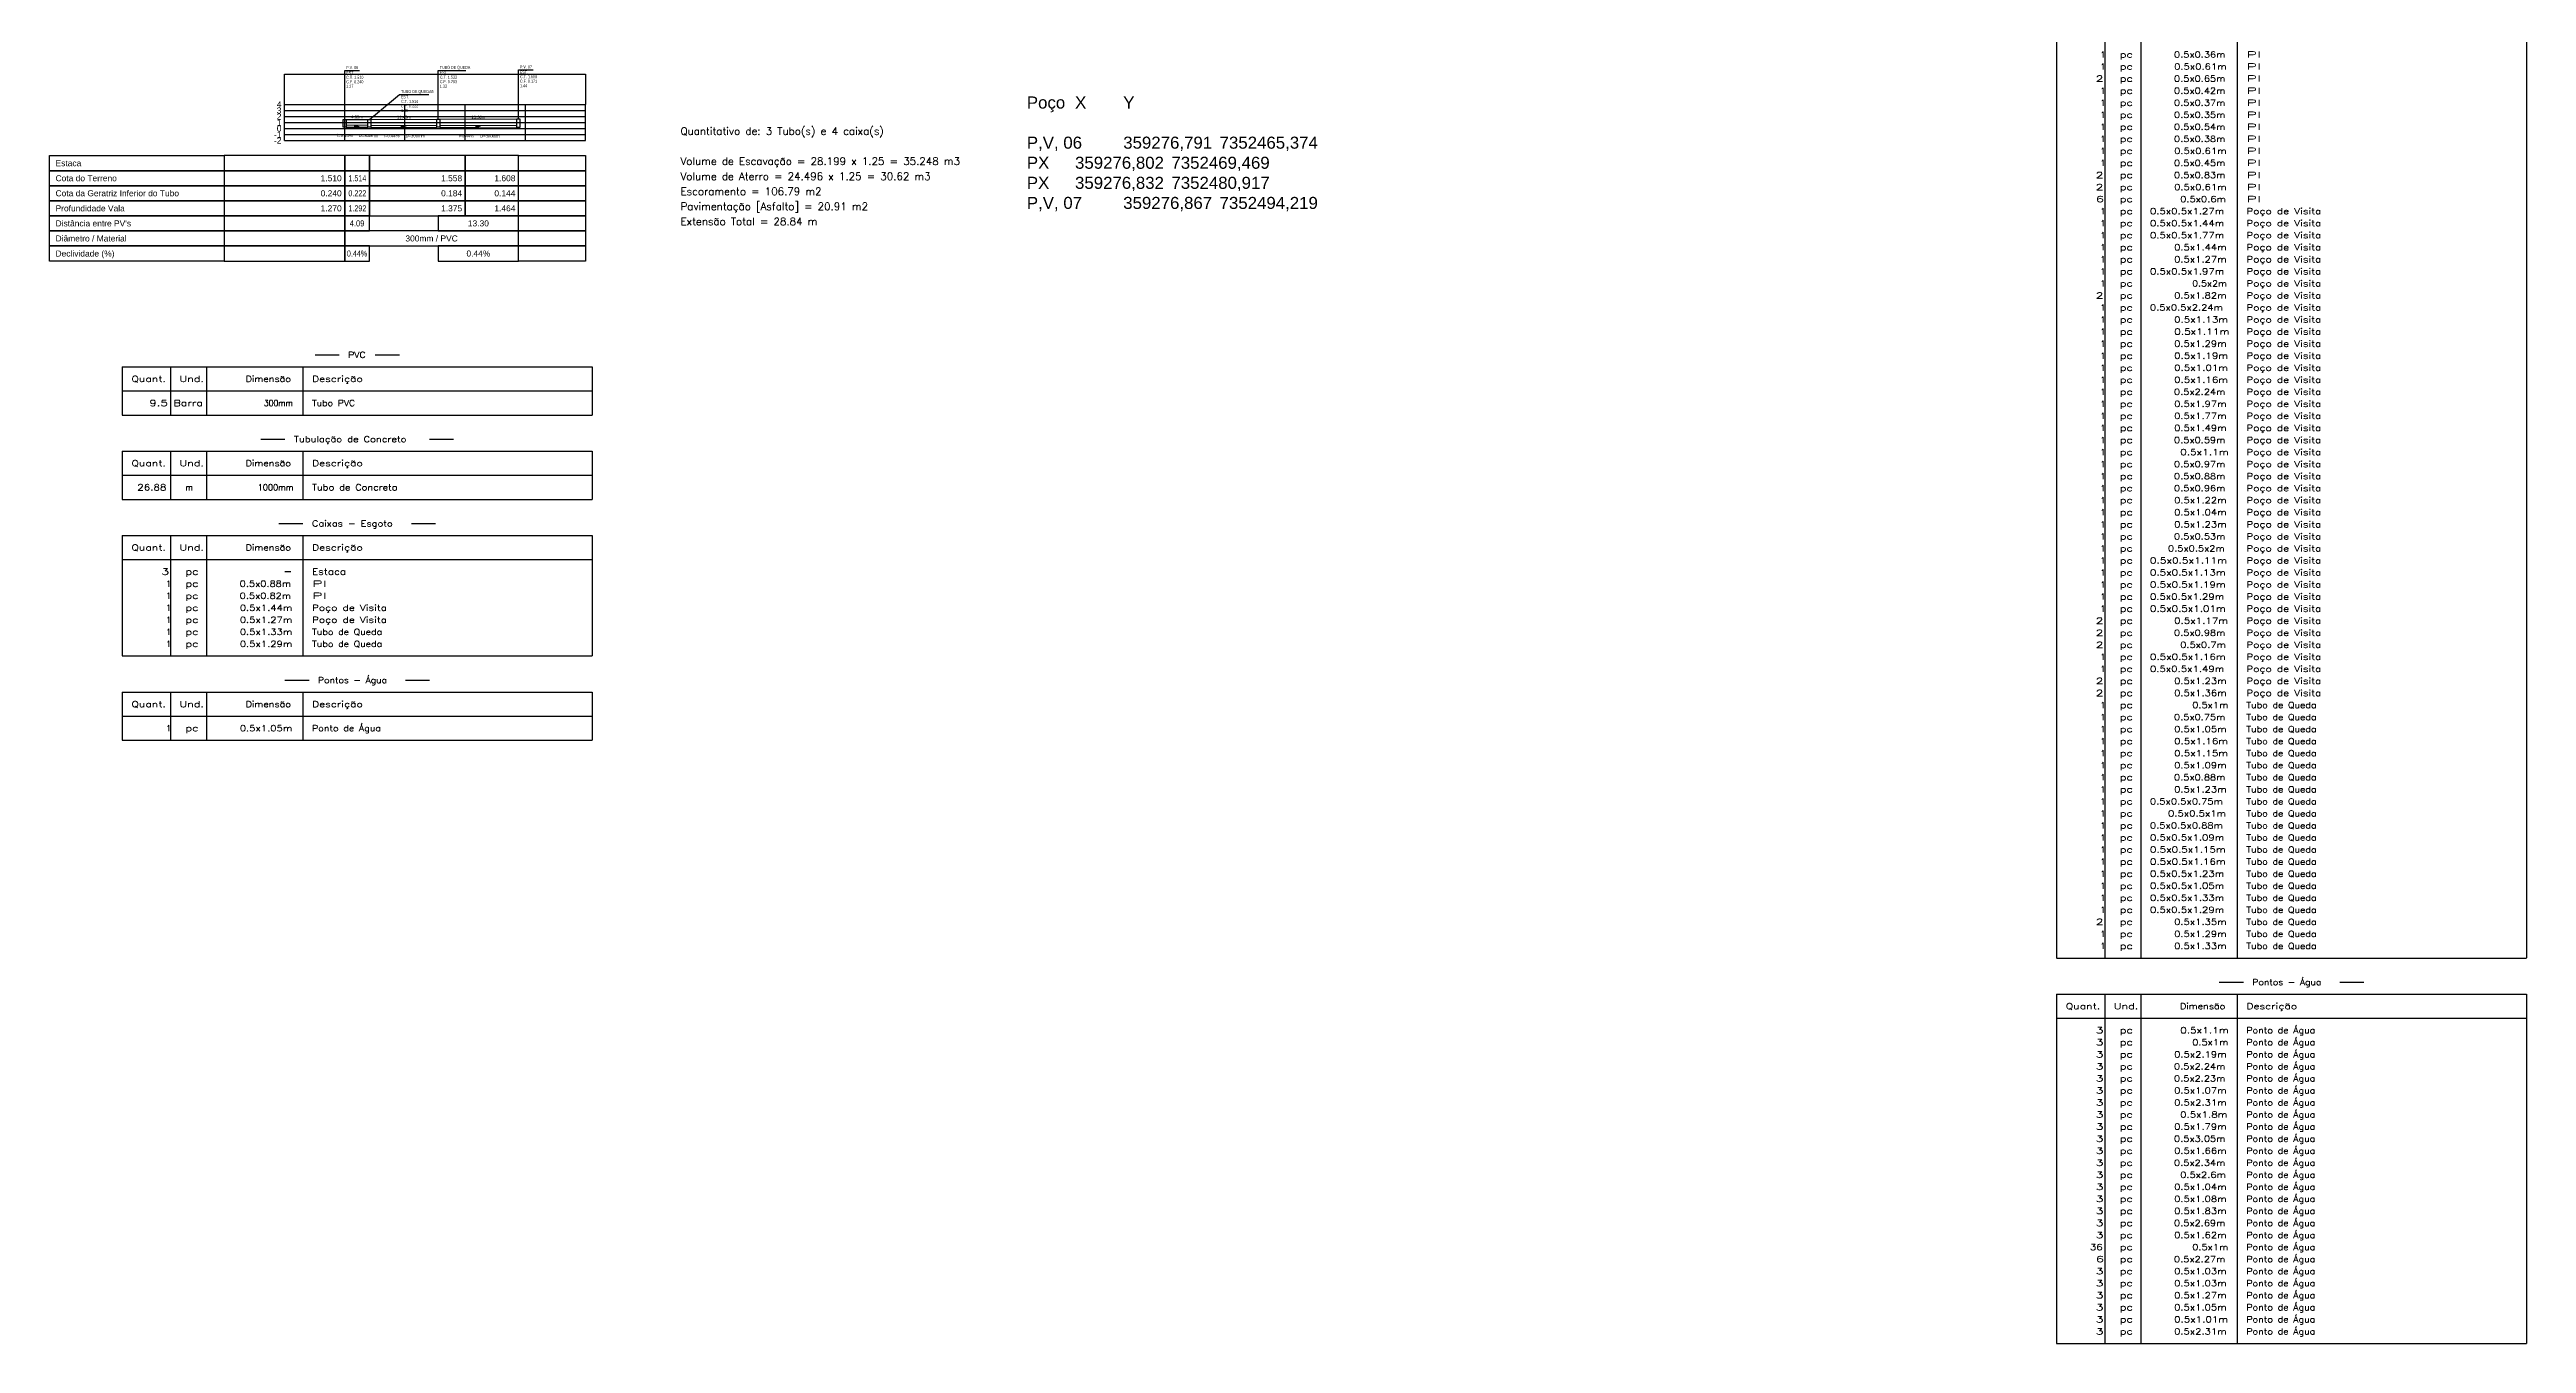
# Model space of a CAD drawing. Extents: x -160 to 364724, y -100 to 7353297.
# Drawn here: x 360048.3 to 360459.5, y 7344445.5 to 7344660.3 of the extents above; entities that cross this region are included whole.
import ezdxf
from ezdxf.enums import TextEntityAlignment as Align

# ---------------------------------------------------------------- set-up
doc = ezdxf.new("R2010")
doc.units = 0
doc.header["$LTSCALE"] = 5
for name, color, linetype in [('LISTAGEM_LINHA', 7, 'Continuous'), ('LISTAGEM_TEXTO', 7, 'Continuous'), ('PS_IND_COMPRIMENTO', 7, 'Continuous'), ('PS_IND_DIAMETRO', 7, 'Continuous'), ('PS_IND_FLUXO', 3, 'Continuous'), ('PS_IND_INCLINACAO', 7, 'Continuous'), ('PS_PERFIL_CAIXAS', 7, 'Continuous'), ('PS_PERFIL_COTA_LIN', 7, 'Continuous'), ('PS_PERFIL_COTA_TXT', 5, 'Continuous'), ('PS_PERFIL_GRADE', 8, 'Continuous'), ('PS_PERFIL_TERRENO', 3, 'Continuous'), ('PS_PERFIL_TUBO', 7, 'Continuous'), ('PS_PONTOS_IDENTIFICACAO_LIN', 7, 'Continuous'), ('PS_PONTOS_IDENTIFICACAO_TXT', 7, 'Continuous')]:
    doc.layers.add(name, color=color, linetype=linetype)
doc.styles.add('ROMANS', font='ROMANS.shx', dxfattribs={"height": 2})
doc.styles.get("Standard").update_dxf_attribs({"font": 'arial.ttf'})

# ---------------------------------------------------------------- blocks, each defined once
blk = doc.blocks.new('*U765')
at = {"layer": 'PS_PERFIL_GRADE', "linetype": 'Continuous'}
for p, q in [((0, 0), (0, 6)), ((0, 6), (50, 6)), ((0, 5), (50, 5)), ((10, 0), (10, 6)), ((20, 0), (20, 6)), ((30, 0), (30, 6)), ((40, 0), (40, 6)), ((50, 0), (50, 6)), ((0, 4), (50, 4)), ((0, 3), (50, 3)), ((0, 2), (50, 2)), ((0, 1), (50, 1)), ((0, 0), (50, 0))]:
    blk.add_line(p, q, dxfattribs=at)
blk.add_lwpolyline([(0, 6), (0, 11), (50, 11), (50, 6)], dxfattribs=at)
at = {"layer": 'PS_PERFIL_GRADE'}
for s, p in [('4', (-0.5, 6)), ('3', (-0.5, 5)), ('2', (-0.5, 4)), ('-1', (-0.5, 1)), ('-2', (-0.5, 0)), ('0', (-0.5, 2)), ('1', (-0.5, 3))]:
    blk.add_text(s, height=1, dxfattribs=at).set_placement(p, align=Align.MIDDLE_RIGHT)

msp = doc.modelspace()

# ---------------------------------------------------------------- linework, layer by layer
at = {"layer": 'LISTAGEM_LINHA'}
for p, q in [((360381.509, 7344827.489), (360381.509, 7344509.49)), ((360389.509, 7344827.489), (360389.509, 7344509.49)), ((360395.509, 7344827.489), (360395.509, 7344509.49)), ((360411.509, 7344827.489), (360411.509, 7344509.49)), ((360459.509, 7344827.489), (360459.509, 7344509.49)), ((360060.387, 7344607.633), (360138.387, 7344607.633)), ((360060.387, 7344607.633), (360060.387, 7344599.633)), ((360068.387, 7344607.633), (360068.387, 7344599.633)), ((360074.387, 7344607.633), (360074.387, 7344599.633)), ((360090.387, 7344607.633), (360090.387, 7344599.633)), ((360092.387, 7344609.633), (360096.387, 7344609.633)), ((360102.387, 7344609.633), (360106.387, 7344609.633)), ((360138.387, 7344607.633), (360138.387, 7344599.633)), ((360060.387, 7344603.633), (360138.387, 7344603.633)), ((360060.387, 7344599.633), (360138.387, 7344599.633)), ((360083.387, 7344595.633), (360087.387, 7344595.633)), ((360111.387, 7344595.633), (360115.387, 7344595.633)), ((360060.387, 7344593.633), (360138.387, 7344593.633)), ((360060.387, 7344593.633), (360060.387, 7344585.633)), ((360068.387, 7344593.633), (360068.387, 7344585.633)), ((360074.387, 7344593.633), (360074.387, 7344585.633)), ((360090.387, 7344593.633), (360090.387, 7344585.633)), ((360138.387, 7344593.633), (360138.387, 7344585.633)), ((360060.387, 7344589.633), (360138.387, 7344589.633)), ((360060.387, 7344585.633), (360138.387, 7344585.633)), ((360060.387, 7344579.633), (360138.387, 7344579.633)), ((360060.387, 7344579.633), (360060.387, 7344559.633)), ((360068.387, 7344579.633), (360068.387, 7344559.633)), ((360074.387, 7344579.633), (360074.387, 7344559.633)), ((360086.387, 7344581.633), (360090.387, 7344581.633)), ((360090.387, 7344579.633), (360090.387, 7344559.633)), ((360108.387, 7344581.633), (360112.387, 7344581.633)), ((360138.387, 7344579.633), (360138.387, 7344559.633)), ((360060.387, 7344575.633), (360138.387, 7344575.633)), ((360087.387, 7344573.633), (360088.387, 7344573.633)), ((360060.387, 7344559.633), (360138.387, 7344559.633)), ((360060.387, 7344553.633), (360138.387, 7344553.633)), ((360060.387, 7344553.633), (360060.387, 7344545.633)), ((360068.387, 7344553.633), (360068.387, 7344545.633)), ((360074.387, 7344553.633), (360074.387, 7344545.633)), ((360087.387, 7344555.633), (360091.387, 7344555.633)), ((360090.387, 7344553.633), (360090.387, 7344545.633)), ((360107.387, 7344555.633), (360111.387, 7344555.633)), ((360138.387, 7344553.633), (360138.387, 7344545.633)), ((360060.387, 7344549.633), (360138.387, 7344549.633)), ((360060.387, 7344545.633), (360138.387, 7344545.633)), ((360381.509, 7344509.489), (360459.509, 7344509.489)), ((360408.509, 7344505.489), (360412.509, 7344505.489)), ((360428.509, 7344505.489), (360432.509, 7344505.489)), ((360381.509, 7344503.489), (360459.509, 7344503.489)), ((360381.509, 7344503.489), (360381.509, 7344445.49)), ((360389.509, 7344503.489), (360389.509, 7344445.49)), ((360395.509, 7344503.489), (360395.509, 7344445.49)), ((360411.509, 7344503.489), (360411.509, 7344445.49)), ((360459.509, 7344503.489), (360459.509, 7344445.49)), ((360381.509, 7344499.489), (360459.509, 7344499.489)), ((360381.509, 7344445.489), (360459.509, 7344445.489))]:
    msp.add_line(p, q, dxfattribs=at)
at = {"layer": 'PS_IND_FLUXO'}
for points in [[(360098.858, 7344647.589, 0.5, 0, 0), (360099.858, 7344647.584, 0, 0, 0)], [(360106.629, 7344647.555, 0.5, 0, 0), (360107.629, 7344647.55, 0, 0, 0)], [(360119.004, 7344647.531, 0.5, 0, 0), (360120.004, 7344647.527, 0, 0, 0)]]:
    msp.add_lwpolyline(points, format="xyseb", dxfattribs=at)
at = {"layer": 'PS_PERFIL_CAIXAS', "linetype": 'Continuous'}
for points in [[(360097.06, 7344648.716), (360097.56, 7344648.716), (360097.56, 7344647.446), (360097.06, 7344647.446)], [(360101.155, 7344648.72), (360101.655, 7344648.72), (360101.655, 7344647.428), (360101.155, 7344647.428)], [(360112.603, 7344648.739), (360113.103, 7344648.739), (360113.103, 7344647.409), (360112.603, 7344647.409)], [(360125.905, 7344648.814), (360126.405, 7344648.814), (360126.405, 7344647.377), (360125.905, 7344647.377)]]:
    msp.add_lwpolyline(points, close=True, dxfattribs=at)
at = {"layer": 'PS_PERFIL_COTA_LIN', "linetype": 'Continuous'}
for points in [[(360077.31, 7344642.706), (360077.31, 7344640.206), (360048.31, 7344640.206), (360048.31, 7344642.706)], [(360077.31, 7344640.206), (360077.31, 7344637.706), (360048.31, 7344637.706), (360048.31, 7344640.206)], [(360077.31, 7344642.706), (360077.31, 7344640.206), (360097.31, 7344640.206), (360097.31, 7344642.706)], [(360077.31, 7344640.206), (360077.31, 7344637.706), (360097.31, 7344637.706), (360097.31, 7344640.206)], [(360097.31, 7344642.706), (360097.31, 7344640.206), (360101.405, 7344640.206), (360101.405, 7344642.706)], [(360097.31, 7344640.206), (360097.31, 7344637.706), (360101.405, 7344637.706), (360101.405, 7344640.206)], [(360101.405, 7344642.706), (360101.405, 7344640.206), (360117.31, 7344640.206), (360117.31, 7344642.706)], [(360101.405, 7344640.206), (360101.405, 7344637.706), (360117.31, 7344637.706), (360117.31, 7344640.206)], [(360117.31, 7344642.706), (360117.31, 7344640.206), (360126.155, 7344640.206), (360126.155, 7344642.706)], [(360117.31, 7344640.206), (360117.31, 7344637.706), (360126.155, 7344637.706), (360126.155, 7344640.206)], [(360137.31, 7344642.706), (360137.31, 7344640.206), (360126.155, 7344640.206), (360126.155, 7344642.706)], [(360137.31, 7344640.206), (360137.31, 7344637.706), (360126.155, 7344637.706), (360126.155, 7344640.206)], [(360077.31, 7344637.706), (360077.31, 7344635.206), (360048.31, 7344635.206), (360048.31, 7344637.706)], [(360077.31, 7344637.706), (360077.31, 7344635.206), (360097.31, 7344635.206), (360097.31, 7344637.706)], [(360097.31, 7344637.706), (360097.31, 7344635.206), (360101.405, 7344635.206), (360101.405, 7344637.706)], [(360101.405, 7344637.706), (360101.405, 7344635.206), (360117.31, 7344635.206), (360117.31, 7344637.706)], [(360117.31, 7344637.706), (360117.31, 7344635.206), (360126.155, 7344635.206), (360126.155, 7344637.706)], [(360137.31, 7344637.706), (360137.31, 7344635.206), (360126.155, 7344635.206), (360126.155, 7344637.706)], [(360077.31, 7344635.206), (360077.31, 7344632.706), (360048.31, 7344632.706), (360048.31, 7344635.206)], [(360077.31, 7344632.706), (360077.31, 7344630.206), (360048.31, 7344630.206), (360048.31, 7344632.706)], [(360077.31, 7344635.206), (360077.31, 7344632.706), (360097.31, 7344632.706), (360097.31, 7344635.206)], [(360077.31, 7344632.706), (360077.31, 7344630.206), (360097.31, 7344630.206), (360097.31, 7344632.706)], [(360097.31, 7344635.206), (360097.31, 7344632.706), (360101.405, 7344632.706), (360101.405, 7344635.206)], [(360097.31, 7344632.706), (360097.31, 7344630.206), (360101.405, 7344630.206), (360101.405, 7344632.706)], [(360101.405, 7344635.206), (360101.405, 7344632.706), (360117.31, 7344632.706), (360117.31, 7344635.206)], [(360112.853, 7344632.706), (360112.853, 7344630.206), (360126.155, 7344630.206), (360126.155, 7344632.706)], [(360117.31, 7344635.206), (360117.31, 7344632.706), (360126.155, 7344632.706), (360126.155, 7344635.206)], [(360137.31, 7344635.206), (360137.31, 7344632.706), (360126.155, 7344632.706), (360126.155, 7344635.206)], [(360137.31, 7344632.706), (360137.31, 7344630.206), (360126.155, 7344630.206), (360126.155, 7344632.706)], [(360077.31, 7344630.206), (360077.31, 7344627.706), (360048.31, 7344627.706), (360048.31, 7344630.206)], [(360077.31, 7344627.706), (360077.31, 7344625.206), (360048.31, 7344625.206), (360048.31, 7344627.706)], [(360077.31, 7344630.206), (360077.31, 7344627.706), (360097.31, 7344627.706), (360097.31, 7344630.206)], [(360077.31, 7344627.706), (360077.31, 7344625.206), (360097.31, 7344625.206), (360097.31, 7344627.706)], [(360097.31, 7344630.206), (360097.31, 7344627.706), (360126.155, 7344627.706), (360126.155, 7344630.206)], [(360097.31, 7344627.706), (360097.31, 7344625.206), (360101.405, 7344625.206), (360101.405, 7344627.706)], [(360112.853, 7344627.706), (360112.853, 7344625.206), (360126.155, 7344625.206), (360126.155, 7344627.706)], [(360137.31, 7344630.206), (360137.31, 7344627.706), (360126.155, 7344627.706), (360126.155, 7344630.206)], [(360137.31, 7344627.706), (360137.31, 7344625.206), (360126.155, 7344625.206), (360126.155, 7344627.706)]]:
    msp.add_lwpolyline(points, close=True, dxfattribs=at)
for points in [[(360097.31, 7344632.706), (360101.405, 7344632.706)], [(360117.31, 7344632.706), (360126.155, 7344632.706)], [(360077.31, 7344630.206), (360097.31, 7344630.206)], [(360077.31, 7344627.706), (360097.31, 7344627.706)], [(360097.31, 7344630.206), (360101.405, 7344630.206)], [(360097.31, 7344630.206), (360101.405, 7344630.206)], [(360097.31, 7344627.706), (360101.405, 7344627.706)], [(360097.31, 7344627.706), (360101.405, 7344627.706)], [(360117.31, 7344630.206), (360126.155, 7344630.206)], [(360117.31, 7344630.206), (360126.155, 7344630.206)], [(360117.31, 7344627.706), (360126.155, 7344627.706)], [(360117.31, 7344627.706), (360126.155, 7344627.706)], [(360097.31, 7344625.206), (360101.405, 7344625.206)], [(360117.31, 7344625.206), (360126.155, 7344625.206)]]:
    msp.add_lwpolyline(points, dxfattribs=at)
at = {"layer": 'PS_PERFIL_TERRENO', "linetype": 'Continuous'}
msp.add_lwpolyline([(360097.31, 7344648.716), (360101.405, 7344648.72), (360112.853, 7344648.739), (360126.155, 7344648.814)], dxfattribs=at)
at = {"layer": 'PS_PERFIL_TUBO', "linetype": 'Continuous'}
for points in [[(360097.56, 7344647.446), (360101.155, 7344647.428), (360101.155, 7344647.728), (360097.56, 7344647.746)], [(360101.655, 7344647.428), (360112.603, 7344647.378), (360112.603, 7344647.678), (360101.655, 7344647.728)], [(360113.103, 7344647.409), (360125.905, 7344647.35), (360125.905, 7344647.65), (360113.103, 7344647.709)]]:
    msp.add_lwpolyline(points, close=True, dxfattribs=at)
at = {"layer": 'PS_PONTOS_IDENTIFICACAO_LIN', "linetype": 'Continuous'}
for points in [[(360097.31, 7344648.716), (360097.31, 7344656.841), (360099.76, 7344656.841)], [(360112.853, 7344648.739), (360112.853, 7344656.864), (360117.403, 7344656.864)], [(360126.155, 7344648.814), (360126.155, 7344656.939), (360128.605, 7344656.939)], [(360101.405, 7344648.72), (360106.405, 7344652.845), (360111.305, 7344652.845)]]:
    msp.add_lwpolyline(points, dxfattribs=at)

# ---------------------------------------------------------------- block references
at = {"layer": 'PS_PERFIL_GRADE'}
msp.add_blockref('*U765', (360087.31, 7344645.206), dxfattribs=at)

# ---------------------------------------------------------------- texts
at = {"layer": 'LISTAGEM_TEXTO', "style": 'ROMANS'}
for p in [(360388.771, 7344658.989), (360388.771, 7344656.989), (360388.771, 7344652.989), (360388.771, 7344650.989), (360388.771, 7344648.989), (360388.771, 7344646.989), (360388.771, 7344644.989), (360388.771, 7344642.989), (360388.771, 7344640.989), (360388.771, 7344632.989), (360388.771, 7344630.989), (360388.771, 7344628.989), (360388.771, 7344626.989), (360388.771, 7344624.989), (360388.771, 7344622.989), (360388.771, 7344620.989), (360388.771, 7344616.989), (360388.771, 7344614.989), (360388.771, 7344612.989), (360388.771, 7344610.989), (360388.771, 7344608.989), (360388.771, 7344606.989), (360388.771, 7344604.989), (360388.771, 7344602.989), (360388.771, 7344600.989), (360388.771, 7344598.989), (360388.771, 7344596.989), (360388.771, 7344594.989), (360388.771, 7344592.989), (360388.771, 7344590.989), (360388.771, 7344588.989), (360388.771, 7344586.989), (360388.771, 7344584.989), (360388.771, 7344582.989), (360388.771, 7344580.989), (360388.771, 7344578.989), (360388.771, 7344576.989), (360388.771, 7344574.989), (360388.771, 7344572.989), (360067.649, 7344571.133), (360067.649, 7344569.133), (360388.771, 7344570.989), (360388.771, 7344568.989), (360067.649, 7344567.133), (360067.649, 7344565.133), (360388.771, 7344566.989), (360067.649, 7344563.133), (360067.649, 7344561.133), (360388.771, 7344558.989), (360388.771, 7344556.989), (360388.771, 7344550.989), (360388.771, 7344548.989), (360067.649, 7344547.133), (360388.771, 7344546.989), (360388.771, 7344544.989), (360388.771, 7344542.989), (360388.771, 7344540.989), (360388.771, 7344538.989), (360388.771, 7344536.989), (360388.771, 7344534.989), (360388.771, 7344532.989), (360388.771, 7344530.989), (360388.771, 7344528.989), (360388.771, 7344526.989), (360388.771, 7344524.989), (360388.771, 7344522.989), (360388.771, 7344520.989), (360388.771, 7344518.989), (360388.771, 7344516.989), (360388.771, 7344512.989), (360388.771, 7344510.989)]:
    msp.add_text('1', height=1, dxfattribs=at).set_placement(p)
for s, width, p in [('pc', 1.354839, (360392.009, 7344658.989)), ('pc', 1.354839, (360392.009, 7344656.989)), ('0.5x0.36m', 1.188679, (360401.009, 7344658.989)), ('0.5x0.61m', 1.219355, (360401.009, 7344656.989)), ('PI', 2, (360413.009, 7344658.989)), ('PI', 2, (360413.009, 7344656.989)), ('2', 1.5, (360388.009, 7344654.989)), ('pc', 1.354839, (360392.009, 7344654.989)), ('pc', 1.354839, (360392.009, 7344652.989)), ('0.5x0.65m', 1.188679, (360401.009, 7344654.989)), ('0.5x0.42m', 1.188679, (360401.009, 7344652.989)), ('PI', 2, (360413.009, 7344654.989)), ('PI', 2, (360413.009, 7344652.989)), ('pc', 1.354839, (360392.009, 7344650.989)), ('pc', 1.354839, (360392.009, 7344648.989)), ('0.5x0.37m', 1.188679, (360401.009, 7344650.989)), ('0.5x0.35m', 1.188679, (360401.009, 7344648.989)), ('0.5x0.54m', 1.188679, (360401.009, 7344646.989)), ('PI', 2, (360413.009, 7344650.989)), ('PI', 2, (360413.009, 7344648.989)), ('PI', 2, (360413.009, 7344646.989)), ('pc', 1.354839, (360392.009, 7344646.989)), ('pc', 1.354839, (360392.009, 7344644.989)), ('0.5x0.38m', 1.188679, (360401.009, 7344644.989)), ('0.5x0.61m', 1.219355, (360401.009, 7344642.989)), ('PI', 2, (360413.009, 7344644.989)), ('PI', 2, (360413.009, 7344642.989)), ('2', 1.5, (360388.009, 7344638.989)), ('pc', 1.354839, (360392.009, 7344642.989)), ('pc', 1.354839, (360392.009, 7344640.989)), ('0.5x0.45m', 1.188679, (360401.009, 7344640.989)), ('0.5x0.83m', 1.188679, (360401.009, 7344638.989)), ('PI', 2, (360413.009, 7344640.989)), ('PI', 2, (360413.009, 7344638.989)), ('2', 1.5, (360388.009, 7344636.989)), ('6', 1.615385, (360388.009, 7344634.989)), ('pc', 1.354839, (360392.009, 7344638.989)), ('pc', 1.354839, (360392.009, 7344636.989)), ('pc', 1.354839, (360392.009, 7344634.989)), ('0.5x0.61m', 1.219355, (360401.009, 7344636.989)), ('0.5x0.6m', 1.208633, (360402.009, 7344634.989)), ('PI', 2, (360413.009, 7344636.989)), ('PI', 2, (360413.009, 7344634.989)), ('pc', 1.354839, (360392.009, 7344632.989)), ('pc', 1.354839, (360392.009, 7344630.989)), ('0.5x0.5x1.27m', 1.22973, (360397.009, 7344632.989)), ('0.5x0.5x1.44m', 1.22973, (360397.009, 7344630.989)), ('Poço de Visita', 1.272727, (360413.009, 7344632.989)), ('Poço de Visita', 1.272727, (360413.009, 7344630.989)), ('pc', 1.354839, (360392.009, 7344628.989)), ('pc', 1.354839, (360392.009, 7344626.989)), ('0.5x0.5x1.77m', 1.22973, (360397.009, 7344628.989)), ('0.5x1.44m', 1.219355, (360401.009, 7344626.989)), ('Poço de Visita', 1.272727, (360413.009, 7344628.989)), ('Poço de Visita', 1.272727, (360413.009, 7344626.989)), ('pc', 1.354839, (360392.009, 7344624.989)), ('pc', 1.354839, (360392.009, 7344622.989)), ('0.5x0.5x1.97m', 1.22973, (360397.009, 7344622.989)), ('0.5x1.27m', 1.219355, (360401.009, 7344624.989)), ('Poço de Visita', 1.272727, (360413.009, 7344624.989)), ('Poço de Visita', 1.272727, (360413.009, 7344622.989)), ('2', 1.5, (360388.009, 7344618.989)), ('pc', 1.354839, (360392.009, 7344620.989)), ('pc', 1.354839, (360392.009, 7344618.989)), ('0.5x1.82m', 1.219355, (360401.009, 7344618.989)), ('0.5x2m', 1.155963, (360404.009, 7344620.989)), ('Poço de Visita', 1.272727, (360413.009, 7344620.989)), ('Poço de Visita', 1.272727, (360413.009, 7344618.989)), ('pc', 1.354839, (360392.009, 7344616.989)), ('pc', 1.354839, (360392.009, 7344614.989)), ('0.5x0.5x2.24m', 1.207965, (360397.009, 7344616.989)), ('0.5x1.13m', 1.251656, (360401.009, 7344614.989)), ('Poço de Visita', 1.272727, (360413.009, 7344616.989)), ('Poço de Visita', 1.272727, (360413.009, 7344614.989)), ('pc', 1.354839, (360392.009, 7344612.989)), ('pc', 1.354839, (360392.009, 7344610.989)), ('0.5x1.29m', 1.219355, (360401.009, 7344610.989)), ('0.5x1.11m', 1.285714, (360401.009, 7344612.989)), ('Poço de Visita', 1.272727, (360413.009, 7344612.989)), ('Poço de Visita', 1.272727, (360413.009, 7344610.989)), ('PVC', 1.125, (360097.887, 7344609.133)), ('pc', 1.354839, (360392.009, 7344608.989)), ('pc', 1.354839, (360392.009, 7344606.989)), ('0.5x1.19m', 1.251656, (360401.009, 7344608.989)), ('0.5x1.01m', 1.251656, (360401.009, 7344606.989)), ('Poço de Visita', 1.272727, (360413.009, 7344608.989)), ('Poço de Visita', 1.272727, (360413.009, 7344606.989)), ('Quant.', 1.326316, (360061.887, 7344605.133)), ('Und.', 1.354839, (360069.887, 7344605.133)), ('Dimensão', 1.158621, (360080.887, 7344605.133)), ('Descrição', 1.303448, (360091.887, 7344605.133)), ('pc', 1.354839, (360392.009, 7344604.989)), ('pc', 1.354839, (360392.009, 7344602.989)), ('0.5x2.24m', 1.188679, (360401.009, 7344602.989)), ('0.5x1.16m', 1.251656, (360401.009, 7344604.989)), ('Poço de Visita', 1.272727, (360413.009, 7344604.989)), ('Poço de Visita', 1.272727, (360413.009, 7344602.989)), ('9.5', 1.431818, (360064.887, 7344601.133)), ('Barra', 1.346154, (360068.887, 7344601.133)), ('300mm', 0.9375, (360083.887, 7344601.133)), ('Tubo PVC', 1.12, (360091.887, 7344601.133)), ('pc', 1.354839, (360392.009, 7344600.989)), ('pc', 1.354839, (360392.009, 7344598.989)), ('0.5x1.97m', 1.219355, (360401.009, 7344600.989)), ('0.5x1.77m', 1.219355, (360401.009, 7344598.989)), ('Poço de Visita', 1.272727, (360413.009, 7344600.989)), ('Poço de Visita', 1.272727, (360413.009, 7344598.989)), ('Tubulação de Concreto', 1.19837, (360088.887, 7344595.133)), ('pc', 1.354839, (360392.009, 7344596.989)), ('pc', 1.354839, (360392.009, 7344594.989)), ('0.5x0.59m', 1.188679, (360401.009, 7344594.989)), ('0.5x1.49m', 1.219355, (360401.009, 7344596.989)), ('Poço de Visita', 1.272727, (360413.009, 7344596.989)), ('Poço de Visita', 1.272727, (360413.009, 7344594.989)), ('Quant.', 1.326316, (360061.887, 7344591.133)), ('Und.', 1.354839, (360069.887, 7344591.133)), ('Dimensão', 1.158621, (360080.887, 7344591.133)), ('Descrição', 1.303448, (360091.887, 7344591.133)), ('pc', 1.354839, (360392.009, 7344592.989)), ('pc', 1.354839, (360392.009, 7344590.989)), ('0.5x0.97m', 1.188679, (360401.009, 7344590.989)), ('0.5x1.1m', 1.282443, (360402.009, 7344592.989)), ('Poço de Visita', 1.272727, (360413.009, 7344592.989)), ('Poço de Visita', 1.272727, (360413.009, 7344590.989)), ('26.88', 1.25, (360062.887, 7344587.133)), ('m', 0.954545, (360070.887, 7344587.133)), ('1000mm', 0.984375, (360082.887, 7344587.133)), ('Tubo de Concreto', 1.178947, (360091.887, 7344587.133)), ('pc', 1.354839, (360392.009, 7344588.989)), ('pc', 1.354839, (360392.009, 7344586.989)), ('0.5x0.88m', 1.188679, (360401.009, 7344588.989)), ('0.5x0.96m', 1.188679, (360401.009, 7344586.989)), ('Poço de Visita', 1.272727, (360413.009, 7344588.989)), ('Poço de Visita', 1.272727, (360413.009, 7344586.989)), ('pc', 1.354839, (360392.009, 7344584.989)), ('pc', 1.354839, (360392.009, 7344582.989)), ('0.5x1.22m', 1.219355, (360401.009, 7344584.989)), ('0.5x1.04m', 1.219355, (360401.009, 7344582.989)), ('Poço de Visita', 1.272727, (360413.009, 7344584.989)), ('Poço de Visita', 1.272727, (360413.009, 7344582.989)), ('Quant.', 1.326316, (360061.887, 7344577.133)), ('Und.', 1.354839, (360069.887, 7344577.133)), ('Dimensão', 1.158621, (360080.887, 7344577.133)), ('Caixas - Esgoto', 1.184211, (360091.887, 7344581.133)), ('Descrição', 1.303448, (360091.887, 7344577.133)), ('pc', 1.354839, (360392.009, 7344580.989)), ('pc', 1.354839, (360392.009, 7344578.989)), ('0.5x0.53m', 1.188679, (360401.009, 7344578.989)), ('0.5x1.23m', 1.219355, (360401.009, 7344580.989)), ('Poço de Visita', 1.272727, (360413.009, 7344580.989)), ('Poço de Visita', 1.272727, (360413.009, 7344578.989)), ('3', 1.5, (360066.887, 7344573.133)), ('Estaca', 1.272727, (360091.887, 7344573.133)), ('pc', 1.354839, (360392.009, 7344576.989)), ('pc', 1.354839, (360392.009, 7344574.989)), ('0.5x0.5x1.13m', 1.252294, (360397.009, 7344572.989)), ('0.5x0.5x1.11m', 1.275701, (360397.009, 7344574.989)), ('0.5x0.5x2m', 1.193182, (360400.009, 7344576.989)), ('Poço de Visita', 1.272727, (360413.009, 7344576.989)), ('Poço de Visita', 1.272727, (360413.009, 7344574.989)), ('Poço de Visita', 1.272727, (360413.009, 7344572.989)), ('pc', 1.354839, (360070.887, 7344573.133)), ('pc', 1.354839, (360070.887, 7344571.133)), ('0.5x0.88m', 1.188679, (360079.887, 7344571.133)), ('0.5x0.82m', 1.188679, (360079.887, 7344569.133)), ('PI', 2, (360091.887, 7344571.133)), ('PI', 2, (360091.887, 7344569.133)), ('pc', 1.354839, (360392.009, 7344572.989)), ('pc', 1.354839, (360392.009, 7344570.989)), ('0.5x0.5x1.29m', 1.22973, (360397.009, 7344568.989)), ('0.5x0.5x1.19m', 1.252294, (360397.009, 7344570.989)), ('Poço de Visita', 1.272727, (360413.009, 7344570.989)), ('Poço de Visita', 1.272727, (360413.009, 7344568.989)), ('pc', 1.354839, (360070.887, 7344569.133)), ('pc', 1.354839, (360070.887, 7344567.133)), ('pc', 1.354839, (360070.887, 7344565.133)), ('0.5x1.44m', 1.219355, (360079.887, 7344567.133)), ('0.5x1.27m', 1.219355, (360079.887, 7344565.133)), ('Poço de Visita', 1.272727, (360091.887, 7344567.133)), ('Poço de Visita', 1.272727, (360091.887, 7344565.133)), ('2', 1.5, (360388.009, 7344564.989)), ('pc', 1.354839, (360392.009, 7344568.989)), ('pc', 1.354839, (360392.009, 7344566.989)), ('0.5x0.5x1.01m', 1.252294, (360397.009, 7344566.989)), ('0.5x1.17m', 1.251656, (360401.009, 7344564.989)), ('Poço de Visita', 1.272727, (360413.009, 7344566.989)), ('Poço de Visita', 1.272727, (360413.009, 7344564.989)), ('pc', 1.354839, (360070.887, 7344563.133)), ('pc', 1.354839, (360070.887, 7344561.133)), ('0.5x1.33m', 1.219355, (360079.887, 7344563.133)), ('0.5x1.29m', 1.219355, (360079.887, 7344561.133)), ('Tubo de Queda', 1.1375, (360091.887, 7344563.133)), ('Tubo de Queda', 1.1375, (360091.887, 7344561.133)), ('2', 1.5, (360388.009, 7344562.989)), ('2', 1.5, (360388.009, 7344560.989)), ('pc', 1.354839, (360392.009, 7344564.989)), ('pc', 1.354839, (360392.009, 7344562.989)), ('pc', 1.354839, (360392.009, 7344560.989)), ('0.5x0.98m', 1.188679, (360401.009, 7344562.989)), ('0.5x0.7m', 1.208633, (360402.009, 7344560.989)), ('Poço de Visita', 1.272727, (360413.009, 7344562.989)), ('Poço de Visita', 1.272727, (360413.009, 7344560.989)), ('pc', 1.354839, (360392.009, 7344558.989)), ('pc', 1.354839, (360392.009, 7344556.989)), ('0.5x0.5x1.49m', 1.22973, (360397.009, 7344556.989)), ('0.5x0.5x1.16m', 1.252294, (360397.009, 7344558.989)), ('Poço de Visita', 1.272727, (360413.009, 7344558.989)), ('Poço de Visita', 1.272727, (360413.009, 7344556.989)), ('Pontos - Água', 1.114286, (360092.887, 7344555.133)), ('2', 1.5, (360388.009, 7344554.989)), ('2', 1.5, (360388.009, 7344552.989)), ('pc', 1.354839, (360392.009, 7344554.989)), ('pc', 1.354839, (360392.009, 7344552.989)), ('0.5x1.23m', 1.219355, (360401.009, 7344554.989)), ('0.5x1.36m', 1.219355, (360401.009, 7344552.989)), ('Poço de Visita', 1.272727, (360413.009, 7344554.989)), ('Poço de Visita', 1.272727, (360413.009, 7344552.989)), ('Quant.', 1.326316, (360061.887, 7344551.133)), ('Und.', 1.354839, (360069.887, 7344551.133)), ('Dimensão', 1.158621, (360080.887, 7344551.133)), ('Descrição', 1.303448, (360091.887, 7344551.133)), ('pc', 1.354839, (360392.009, 7344550.989)), ('pc', 1.354839, (360392.009, 7344548.989)), ('0.5x0.75m', 1.188679, (360401.009, 7344548.989)), ('0.5x1m', 1.2, (360404.009, 7344550.989)), ('Tubo de Queda', 1.1375, (360413.009, 7344550.989)), ('Tubo de Queda', 1.1375, (360413.009, 7344548.989)), ('pc', 1.354839, (360070.887, 7344547.133)), ('0.5x1.05m', 1.219355, (360079.887, 7344547.133)), ('Ponto de Água', 1.142259, (360091.887, 7344547.133)), ('pc', 1.354839, (360392.009, 7344546.989)), ('pc', 1.354839, (360392.009, 7344544.989)), ('0.5x1.05m', 1.219355, (360401.009, 7344546.989)), ('0.5x1.16m', 1.251656, (360401.009, 7344544.989)), ('Tubo de Queda', 1.1375, (360413.009, 7344546.989)), ('Tubo de Queda', 1.1375, (360413.009, 7344544.989)), ('pc', 1.354839, (360392.009, 7344542.989)), ('pc', 1.354839, (360392.009, 7344540.989)), ('0.5x1.09m', 1.219355, (360401.009, 7344540.989)), ('0.5x1.15m', 1.251656, (360401.009, 7344542.989)), ('Tubo de Queda', 1.1375, (360413.009, 7344542.989)), ('Tubo de Queda', 1.1375, (360413.009, 7344540.989)), ('pc', 1.354839, (360392.009, 7344538.989)), ('pc', 1.354839, (360392.009, 7344536.989)), ('0.5x0.88m', 1.188679, (360401.009, 7344538.989)), ('0.5x1.23m', 1.219355, (360401.009, 7344536.989)), ('Tubo de Queda', 1.1375, (360413.009, 7344538.989)), ('Tubo de Queda', 1.1375, (360413.009, 7344536.989)), ('pc', 1.354839, (360392.009, 7344534.989)), ('pc', 1.354839, (360392.009, 7344532.989)), ('0.5x0.5x0.75m', 1.207965, (360397.009, 7344534.989)), ('0.5x0.5x1m', 1.22093, (360400.009, 7344532.989)), ('Tubo de Queda', 1.1375, (360413.009, 7344534.989)), ('Tubo de Queda', 1.1375, (360413.009, 7344532.989)), ('pc', 1.354839, (360392.009, 7344530.989)), ('pc', 1.354839, (360392.009, 7344528.989)), ('0.5x0.5x0.88m', 1.207965, (360397.009, 7344530.989)), ('0.5x0.5x1.09m', 1.22973, (360397.009, 7344528.989)), ('Tubo de Queda', 1.1375, (360413.009, 7344530.989)), ('Tubo de Queda', 1.1375, (360413.009, 7344528.989)), ('pc', 1.354839, (360392.009, 7344526.989)), ('pc', 1.354839, (360392.009, 7344524.989)), ('0.5x0.5x1.15m', 1.252294, (360397.009, 7344526.989)), ('0.5x0.5x1.16m', 1.252294, (360397.009, 7344524.989)), ('Tubo de Queda', 1.1375, (360413.009, 7344526.989)), ('Tubo de Queda', 1.1375, (360413.009, 7344524.989)), ('pc', 1.354839, (360392.009, 7344522.989)), ('pc', 1.354839, (360392.009, 7344520.989)), ('0.5x0.5x1.23m', 1.22973, (360397.009, 7344522.989)), ('0.5x0.5x1.05m', 1.22973, (360397.009, 7344520.989)), ('Tubo de Queda', 1.1375, (360413.009, 7344522.989)), ('Tubo de Queda', 1.1375, (360413.009, 7344520.989)), ('pc', 1.354839, (360392.009, 7344518.989)), ('pc', 1.354839, (360392.009, 7344516.989)), ('0.5x0.5x1.33m', 1.22973, (360397.009, 7344518.989)), ('0.5x0.5x1.29m', 1.22973, (360397.009, 7344516.989)), ('Tubo de Queda', 1.1375, (360413.009, 7344518.989)), ('Tubo de Queda', 1.1375, (360413.009, 7344516.989)), ('2', 1.5, (360388.009, 7344514.989)), ('pc', 1.354839, (360392.009, 7344514.989)), ('pc', 1.354839, (360392.009, 7344512.989)), ('0.5x1.35m', 1.219355, (360401.009, 7344514.989)), ('0.5x1.29m', 1.219355, (360401.009, 7344512.989)), ('Tubo de Queda', 1.1375, (360413.009, 7344514.989)), ('Tubo de Queda', 1.1375, (360413.009, 7344512.989)), ('pc', 1.354839, (360392.009, 7344510.989)), ('0.5x1.33m', 1.219355, (360401.009, 7344510.989)), ('Tubo de Queda', 1.1375, (360413.009, 7344510.989)), ('Pontos - Água', 1.114286, (360414.009, 7344504.989)), ('Quant.', 1.326316, (360383.009, 7344500.989)), ('Und.', 1.354839, (360391.009, 7344500.989)), ('Dimensão', 1.158621, (360402.009, 7344500.989)), ('Descrição', 1.303448, (360413.009, 7344500.989)), ('3', 1.5, (360388.009, 7344496.989)), ('3', 1.5, (360388.009, 7344494.989)), ('pc', 1.354839, (360392.009, 7344496.989)), ('0.5x1.1m', 1.282443, (360402.009, 7344496.989)), ('0.5x1m', 1.2, (360404.009, 7344494.989)), ('Ponto de Água', 1.142259, (360413.009, 7344496.989)), ('Ponto de Água', 1.142259, (360413.009, 7344494.989)), ('3', 1.5, (360388.009, 7344492.989)), ('3', 1.5, (360388.009, 7344490.989)), ('pc', 1.354839, (360392.009, 7344494.989)), ('pc', 1.354839, (360392.009, 7344492.989)), ('0.5x2.24m', 1.188679, (360401.009, 7344490.989)), ('0.5x2.19m', 1.219355, (360401.009, 7344492.989)), ('Ponto de Água', 1.142259, (360413.009, 7344492.989)), ('Ponto de Água', 1.142259, (360413.009, 7344490.989)), ('3', 1.5, (360388.009, 7344488.989)), ('3', 1.5, (360388.009, 7344486.989)), ('pc', 1.354839, (360392.009, 7344490.989)), ('pc', 1.354839, (360392.009, 7344488.989)), ('pc', 1.354839, (360392.009, 7344486.989)), ('0.5x2.23m', 1.188679, (360401.009, 7344488.989)), ('0.5x1.07m', 1.219355, (360401.009, 7344486.989)), ('Ponto de Água', 1.142259, (360413.009, 7344488.989)), ('Ponto de Água', 1.142259, (360413.009, 7344486.989)), ('3', 1.5, (360388.009, 7344484.989)), ('3', 1.5, (360388.009, 7344482.989)), ('pc', 1.354839, (360392.009, 7344484.989)), ('pc', 1.354839, (360392.009, 7344482.989)), ('0.5x2.31m', 1.219355, (360401.009, 7344484.989)), ('0.5x1.8m', 1.244444, (360402.009, 7344482.989)), ('Ponto de Água', 1.142259, (360413.009, 7344484.989)), ('Ponto de Água', 1.142259, (360413.009, 7344482.989)), ('3', 1.5, (360388.009, 7344480.989)), ('3', 1.5, (360388.009, 7344478.989)), ('pc', 1.354839, (360392.009, 7344480.989)), ('pc', 1.354839, (360392.009, 7344478.989)), ('0.5x3.05m', 1.188679, (360401.009, 7344478.989)), ('0.5x1.79m', 1.219355, (360401.009, 7344480.989)), ('Ponto de Água', 1.142259, (360413.009, 7344480.989)), ('Ponto de Água', 1.142259, (360413.009, 7344478.989)), ('3', 1.5, (360388.009, 7344476.989)), ('3', 1.5, (360388.009, 7344474.989)), ('pc', 1.354839, (360392.009, 7344476.989)), ('pc', 1.354839, (360392.009, 7344474.989)), ('0.5x2.34m', 1.188679, (360401.009, 7344474.989)), ('0.5x1.66m', 1.219355, (360401.009, 7344476.989)), ('Ponto de Água', 1.142259, (360413.009, 7344476.989)), ('Ponto de Água', 1.142259, (360413.009, 7344474.989)), ('3', 1.5, (360388.009, 7344472.989)), ('3', 1.5, (360388.009, 7344470.989)), ('pc', 1.354839, (360392.009, 7344472.989)), ('pc', 1.354839, (360392.009, 7344470.989)), ('0.5x1.04m', 1.219355, (360401.009, 7344470.989)), ('0.5x2.6m', 1.208633, (360402.009, 7344472.989)), ('Ponto de Água', 1.142259, (360413.009, 7344472.989)), ('Ponto de Água', 1.142259, (360413.009, 7344470.989)), ('3', 1.5, (360388.009, 7344468.989)), ('3', 1.5, (360388.009, 7344466.989)), ('pc', 1.354839, (360392.009, 7344468.989)), ('pc', 1.354839, (360392.009, 7344466.989)), ('0.5x1.08m', 1.219355, (360401.009, 7344468.989)), ('0.5x1.83m', 1.219355, (360401.009, 7344466.989)), ('Ponto de Água', 1.142259, (360413.009, 7344468.989)), ('Ponto de Água', 1.142259, (360413.009, 7344466.989)), ('3', 1.5, (360388.009, 7344464.989)), ('3', 1.5, (360388.009, 7344462.989)), ('pc', 1.354839, (360392.009, 7344464.989)), ('pc', 1.354839, (360392.009, 7344462.989)), ('0.5x2.69m', 1.188679, (360401.009, 7344464.989)), ('0.5x1.62m', 1.219355, (360401.009, 7344462.989)), ('Ponto de Água', 1.142259, (360413.009, 7344464.989)), ('Ponto de Água', 1.142259, (360413.009, 7344462.989)), ('36', 1.272727, (360387.009, 7344460.989)), ('6', 1.615385, (360388.009, 7344458.989)), ('pc', 1.354839, (360392.009, 7344460.989)), ('pc', 1.354839, (360392.009, 7344458.989)), ('0.5x2.27m', 1.188679, (360401.009, 7344458.989)), ('0.5x1m', 1.2, (360404.009, 7344460.989)), ('Ponto de Água', 1.142259, (360413.009, 7344460.989)), ('Ponto de Água', 1.142259, (360413.009, 7344458.989)), ('3', 1.5, (360388.009, 7344456.989)), ('3', 1.5, (360388.009, 7344454.989)), ('pc', 1.354839, (360392.009, 7344456.989)), ('pc', 1.354839, (360392.009, 7344454.989)), ('0.5x1.03m', 1.219355, (360401.009, 7344456.989)), ('0.5x1.03m', 1.219355, (360401.009, 7344454.989)), ('Ponto de Água', 1.142259, (360413.009, 7344456.989)), ('Ponto de Água', 1.142259, (360413.009, 7344454.989)), ('3', 1.5, (360388.009, 7344452.989)), ('3', 1.5, (360388.009, 7344450.989)), ('pc', 1.354839, (360392.009, 7344452.989)), ('pc', 1.354839, (360392.009, 7344450.989)), ('0.5x1.27m', 1.219355, (360401.009, 7344452.989)), ('0.5x1.05m', 1.219355, (360401.009, 7344450.989)), ('Ponto de Água', 1.142259, (360413.009, 7344452.989)), ('Ponto de Água', 1.142259, (360413.009, 7344450.989)), ('3', 1.5, (360388.009, 7344448.989)), ('3', 1.5, (360388.009, 7344446.989)), ('pc', 1.354839, (360392.009, 7344448.989)), ('pc', 1.354839, (360392.009, 7344446.989)), ('0.5x2.31m', 1.219355, (360401.009, 7344446.989)), ('0.5x1.01m', 1.251656, (360401.009, 7344448.989)), ('Ponto de Água', 1.142259, (360413.009, 7344448.989)), ('Ponto de Água', 1.142259, (360413.009, 7344446.989))]:
    msp.add_text(s, height=1, dxfattribs=dict(at, width=width)).set_placement(p)
at = {"layer": 'LISTAGEM_TEXTO', "color": 7, "style": 'ROMANS'}
for s, p in [('Quantitativo de: 3 Tubo(s) e 4 caixa(s)', (360153.063, 7344646.155)), ('Volume de Escavação = 28.199 x 1.25 = 35.248 m3', (360153.063, 7344641.155)), ('Volume de Aterro = 24.496 x 1.25 = 30.62 m3', (360153.063, 7344638.655)), ('Escoramento = 106.79 m2', (360153.063, 7344636.155)), ('Pavimentação [Asfalto] = 20.91 m2', (360153.063, 7344633.655)), ('Extensão Total = 28.84 m', (360153.063, 7344631.155))]:
    msp.add_text(s, height=1.25, dxfattribs=at).set_placement(p)
at = {"layer": 'LISTAGEM_TEXTO', "insert": (360210.556, 7344652.528), "char_height": 2, "width": 50.46303, "attachment_point": 1}
msp.add_mtext('Poço^IX^IY\\P^I^I\\PP,V, 06^I359276,791^I7352465,374\\PPX^I359276,802^I7352469,469\\PPX^I359276,832^I7352480,917\\PP,V, 07^I359276,867^I7352494,219\\P', dxfattribs=at)
at = {"layer": 'PS_IND_COMPRIMENTO', "width": 0.8}
for s, rotation, p in [('4.09m', 359.71311, (360099.366, 7344649.137)), ('11.45m', 359.73833, (360107.136, 7344649.103)), ('13.30m', 359.73594, (360119.511, 7344649.079))]:
    msp.add_text(s, height=0.5, rotation=rotation, dxfattribs=at).set_placement(p, align=Align.MIDDLE_CENTER)
at = {"layer": 'PS_IND_DIAMETRO', "width": 0.8}
for rotation, p in [(359.71311, (360101.25, 7344646.027)), (359.73833, (360109.022, 7344645.994)), (359.73594, (360121.397, 7344645.97))]:
    msp.add_text('D=300mm', height=0.5, rotation=rotation, dxfattribs=at).set_placement(p, align=Align.MIDDLE_CENTER)
at = {"layer": 'PS_IND_INCLINACAO', "width": 0.8}
for rotation, p in [(359.71311, (360097.35, 7344646.047)), (359.73833, (360105.122, 7344646.012)), (359.73594, (360117.497, 7344645.988))]:
    msp.add_text('i=0.44%', height=0.5, rotation=rotation, dxfattribs=at).set_placement(p, align=Align.MIDDLE_CENTER)
at = {"layer": 'PS_PERFIL_COTA_TXT'}
for s, p in [('Estaca', (360049.31, 7344641.456)), ('Cota do Terreno', (360049.31, 7344638.956)), ('Cota da Geratriz Inferior do Tubo', (360049.31, 7344636.456)), ('Profundidade Vala', (360049.31, 7344633.956)), ("Distância entre PV's", (360049.31, 7344631.456)), ('Diâmetro / Material', (360049.31, 7344628.956)), ('Declividade (%)', (360049.31, 7344626.456))]:
    msp.add_text(s, height=1, dxfattribs=at).set_placement(p, align=Align.MIDDLE_LEFT)
for s, p in [('0.240', (360096.81, 7344636.456)), ('1.510', (360096.81, 7344638.956)), ('0.184', (360116.81, 7344636.456)), ('1.558', (360116.81, 7344638.956)), ('0.144', (360125.655, 7344636.456)), ('1.608', (360125.655, 7344638.956)), ('1.270', (360096.81, 7344633.956)), ('1.375', (360116.81, 7344633.956)), ('1.464', (360125.655, 7344633.956))]:
    msp.add_text(s, height=1, dxfattribs=at).set_placement(p, align=Align.MIDDLE_RIGHT)
at = {"layer": 'PS_PERFIL_COTA_TXT', "width": 0.682476}
for s, p in [('0.222', (360100.905, 7344636.456)), ('1.514', (360100.905, 7344638.956)), ('1.292', (360100.905, 7344633.956))]:
    msp.add_text(s, height=1, dxfattribs=at).set_placement(p, align=Align.MIDDLE_RIGHT)
at = {"layer": 'PS_PERFIL_COTA_TXT'}
for s, width, p in [('4.09', 0.818972, (360099.358, 7344631.456)), ('0.44%', 0.682476, (360099.358, 7344626.456))]:
    msp.add_text(s, height=1, dxfattribs=dict(at, width=width)).set_placement(p, align=Align.MIDDLE_CENTER)
for s, p in [('13.30', (360119.504, 7344631.456)), ('300mm / PVC', (360111.733, 7344628.956)), ('0.44%', (360119.504, 7344626.456))]:
    msp.add_text(s, height=1, dxfattribs=at).set_placement(p, align=Align.MIDDLE_CENTER)
at = {"layer": 'PS_PONTOS_IDENTIFICACAO_TXT', "width": 0.7}
for s, p in [('P.V. 06', (360097.56, 7344657.091)), ('EST. ', (360097.56, 7344656.216)), ('TUBO DE QUEDA', (360113.103, 7344657.114)), ('EST. ', (360113.103, 7344656.239)), ('P.V. 07', (360126.405, 7344657.189)), ('EST. ', (360126.405, 7344656.314)), ('C.T. 1.510', (360097.56, 7344655.466)), ('C.F. 0.240', (360097.56, 7344654.716)), ('1.27', (360097.56, 7344653.966)), ('TUBO DE QUEDA6', (360106.655, 7344653.095)), ('EST. ', (360106.655, 7344652.22)), ('C.T. 1.533', (360113.103, 7344655.489)), ('C.F. 0.203', (360113.103, 7344654.739)), ('1.33', (360113.103, 7344653.989)), ('C.T. 1.608', (360126.405, 7344655.564)), ('C.F. 0.171', (360126.405, 7344654.814)), ('1.44', (360126.405, 7344654.064)), ('C.T. 1.514', (360106.655, 7344651.47)), ('C.F. 0.222', (360106.655, 7344650.72)), ('1.29', (360106.655, 7344649.97))]:
    msp.add_text(s, height=0.5, dxfattribs=at).set_placement(p)

doc.saveas('drawing.dxf')
